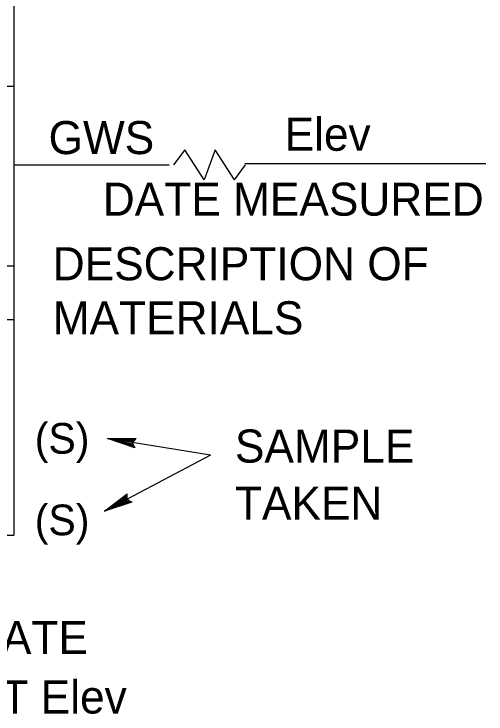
# Model space of a CAD drawing. Extents: x -894 to 866, y -472 to 714.
# Drawn here: x -156 to -56.1, y -213.2 to -65 of the extents above; entities that cross this region are included whole.
import ezdxf

# ---------------------------------------------------------------- set-up
doc = ezdxf.new("R2010")
doc.units = 0
doc.layers.add('pp_LOTB', color=7, linetype='Continuous')
doc.layers.add('pp_LOTB-anno', color=7, linetype='Continuous')

msp = doc.modelspace()

# ---------------------------------------------------------------- linework, layer by layer
at = {"layer": 'pp_LOTB'}
for p, q in [((-156.03, -56.08), (-156.03, -175.31)), ((-180.39, -80.23), (-156.03, -80.23)), ((-119.89, -93.7), (-122.26, -96.87)), ((-115.76, -100.04), (-119.89, -93.7)), ((-113.48, -93.7), (-115.76, -100.04)), ((-109.34, -100.04), (-113.48, -93.7)), ((-156.03, -96.87), (-123.19, -96.87)), ((-109.34, -100.04), (-107.02, -96.87)), ((-107.16, -96.58), (-56.14, -96.58)), ((-180.39, -118.26), (-156.03, -118.26)), ((-180.39, -129.67), (-156.03, -129.67)), ((-164.99, -175.31), (-156.03, -175.31))]:
    msp.add_line(p, q, dxfattribs=at)
at = {"layer": 'pp_LOTB-anno'}
for p, q in [((-136.23, -154.85), (-130.17, -154.82)), ((-114.44, -158.37), (-136.23, -154.85)), ((-130.94, -155.71), (-136.23, -154.85)), ((-130.49, -156.79), (-136.23, -154.85)), ((-130.55, -155.26), (-136.23, -154.85)), ((-136.23, -154.85), (-130.71, -156.25)), ((-130.6, -156.52), (-136.23, -154.85)), ((-136.23, -154.85), (-130.82, -155.98)), ((-130.74, -155.48), (-136.23, -154.85)), ((-136.23, -154.85), (-130.36, -155.04)), ((-130.94, -155.71), (-130.55, -155.26)), ((-130.55, -155.26), (-130.17, -154.82)), ((-130.71, -156.25), (-130.94, -155.71)), ((-130.71, -156.25), (-130.49, -156.79)), ((-114.44, -158.37), (-136.88, -170.2)), ((-136.88, -170.2), (-132.05, -166.53)), ((-136.88, -170.2), (-132.07, -166.82)), ((-132.09, -167.11), (-136.88, -170.2)), ((-132.11, -167.4), (-136.88, -170.2)), ((-132.13, -167.7), (-132.09, -167.11)), ((-132.09, -167.11), (-132.05, -166.53)), ((-132.13, -167.7), (-136.88, -170.2)), ((-136.88, -170.2), (-131.88, -167.85)), ((-136.88, -170.2), (-131.62, -168)), ((-131.37, -168.14), (-136.88, -170.2)), ((-131.12, -168.29), (-136.88, -170.2)), ((-131.62, -168), (-132.13, -167.7)), ((-131.62, -168), (-131.12, -168.29))]:
    msp.add_line(p, q, dxfattribs=at)

# ---------------------------------------------------------------- texts
for s, height, p in [('Elev', 7, (-98.75, -93.91)), ('GWS', 7, (-148.71, -94.62)), ('DATE MEASURED', 7, (-137.24, -107.66)), ('DESCRIPTION OF ', 7, (-147.83, -121.33)), ('MATERIALS', 7, (-147.83, -132.78)), ('(S)', 6.5, (-151.64, -158.05)), ('SAMPLE', 7, (-109.27, -159.93)), ('TAKEN', 7, (-109.27, -172.02)), ('(S)', 6.5, (-151.64, -175.32)), ('BORING DATE', 7, (-204.87, -200.46)), ('TERMINATED AT Elev', 7, (-228.38, -213.06))]:
    msp.add_text(s, height=height, dxfattribs=at).set_placement(p)

doc.saveas('drawing.dxf')
